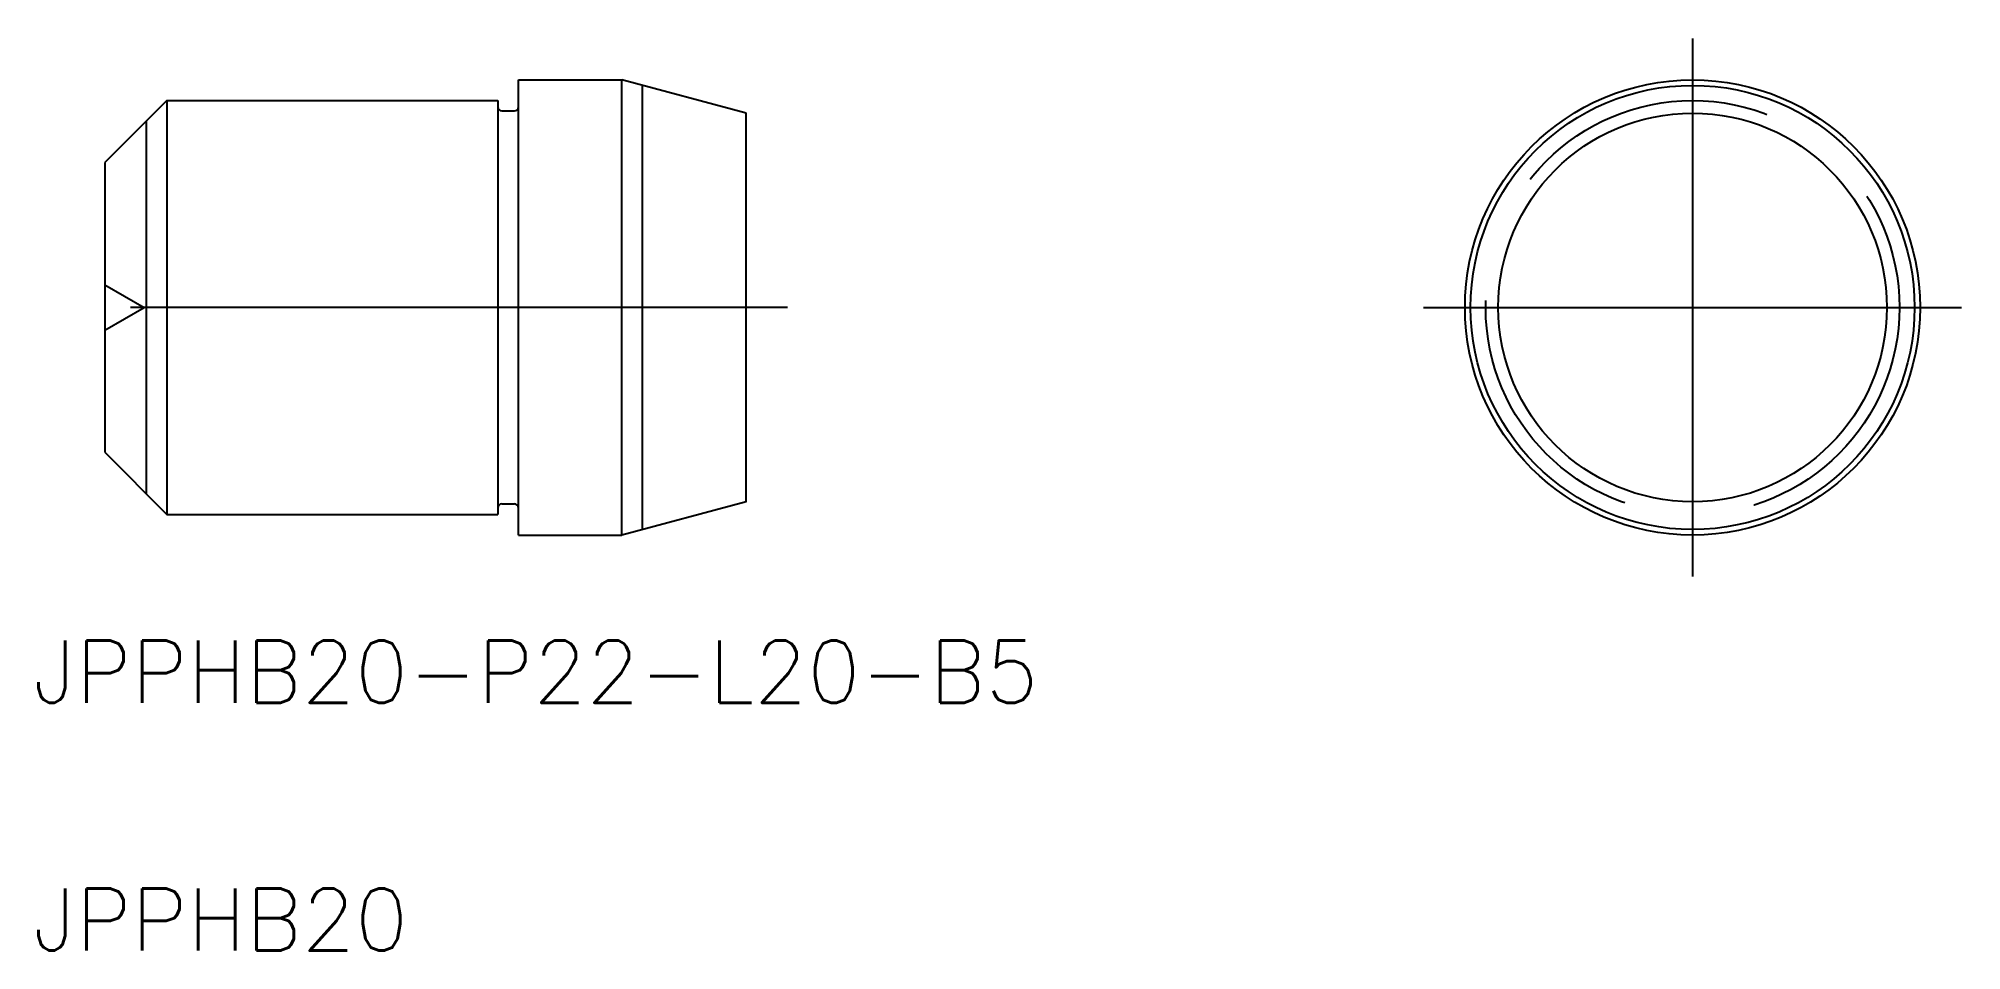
# Model space of a CAD drawing. Extents: x -80 to 13, y -31.1 to 13.
import ezdxf

# ---------------------------------------------------------------- set-up
doc = ezdxf.new("R2010")
doc.units = 0
doc.linetypes.add('CENTER', pattern=[50.8, 31.75, -6.35, 6.35, -6.35])
doc.linetypes.add('DASHED', pattern=[19.05, 12.7, -6.35])
doc.layers.get('0').update_dxf_attribs({"linetype": 'CONTINUOUS'})
doc.layers.add('CENTER', color=1, linetype='CENTER')
doc.styles.get("Standard").update_dxf_attribs({"font": 'txt.shx', "height": 3, "bigfont": 'bigfont.shx'})

# ---------------------------------------------------------------- blocks, each defined once
blk = doc.blocks.new('*U2')
at = {"color": 7, "linetype": 'CONTINUOUS'}
blk.add_text('JPPHB20-P22-L20-B5', height=3, dxfattribs=at).set_placement((-80.209, -19.104))
blk = doc.blocks.new('*U3')
at = {"color": 7, "linetype": 'CONTINUOUS'}
blk.add_text('JPPHB20', height=3, dxfattribs=at).set_placement((-80.209, -31.082))

msp = doc.modelspace()

# ---------------------------------------------------------------- linework, layer by layer
at = {"color": 7, "linetype": 'CONTINUOUS'}
for p, q in [((-56.75, 11), (-51.75, 11)), ((-56.75, -11), (-56.75, 11)), ((-51.75, -11), (-51.75, 11)), ((-45.75, 9.392), (-51.75, 11)), ((-50.75, -10.732), (-50.75, 10.732)), ((-73.75, 10), (-76.75, 7)), ((-73.75, 10), (-57.75, 10)), ((-73.75, 10), (-73.75, -10)), ((-57.75, 10), (-57.75, -10)), ((-57.55, 9.5), (-56.95, 9.5)), ((-45.75, -9.392), (-45.75, 9.392)), ((-74.75, 9), (-74.75, -9)), ((-76.75, 7), (-76.75, -7)), ((-76.75, -7), (-73.75, -10)), ((-73.75, -10), (-57.75, -10)), ((-57.55, -9.5), (-56.95, -9.5)), ((-45.75, -9.392), (-51.75, -11)), ((-56.75, -11), (-51.75, -11))]:
    msp.add_line(p, q, dxfattribs=at)
at = {"color": 3, "linetype": 'DASHED'}
for p in [(-76.75, 1.1), (-76.75, -1.1)]:
    msp.add_line(p, (-74.845, 0), dxfattribs=at)
at = {"color": 7, "linetype": 'CONTINUOUS'}
for radius in [11, 10.732, 9.392]:
    msp.add_circle((0, 0), radius, dxfattribs=at)
at = {"color": 3, "linetype": 'DASHED'}
msp.add_circle((0, 0), 10, dxfattribs=at)
at = {"color": 7, "linetype": 'CONTINUOUS'}
for centre, start, end in [((-57.55, 9.7), 180, 270), ((-56.95, 9.7), 270, 0), ((-57.55, -9.7), 90, 180), ((-56.95, -9.7), 0, 90)]:
    msp.add_arc(centre, 0.2, start, end, dxfattribs=at)
at = {"layer": 'CENTER', "color": 1, "linetype": 'CENTER'}
for p, q in [((0, 13), (0, -13)), ((-43.75, 0), (-78.75, 0)), ((-13, 0), (13, 0))]:
    msp.add_line(p, q, dxfattribs=at)

# ---------------------------------------------------------------- block references
at = {"color": 7, "linetype": 'CONTINUOUS'}
for name in ['*U2', '*U3']:
    msp.add_blockref(name, (0, 0), dxfattribs=at)

doc.saveas('drawing.dxf')
